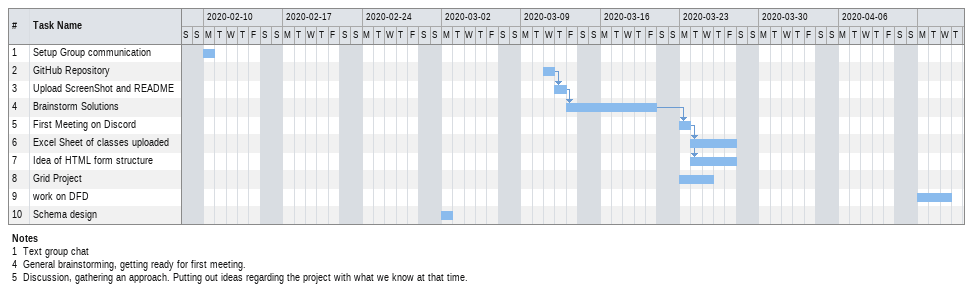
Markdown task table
| ID | Task | Start | Finish | Predecessors |
|---|---|---|---|---|
| 1 | Setup Group communication | 2020-02-10 | 2020-02-10 |  |
| 2 | GitHub Repository | 2020-03-11 | 2020-03-11 |  |
| 3 | Upload ScreenShot and README | 2020-03-12 | 2020-03-12 | 2 |
| 4 | Brainstorm Solutions | 2020-03-13 | 2020-03-20 | 3 |
| 5 | First Meeting on Discord | 2020-03-23 | 2020-03-23 | 4 |
| 6 | Excel Sheet of classes uploaded | 2020-03-24 | 2020-03-27 | 5 |
| 7 | Idea of HTML form structure | 2020-03-24 | 2020-03-27 | 5 |
| 8 | Grid Project | 2020-03-23 | 2020-03-25 |  |
| 9 | work on DFD | 2020-04-13 | 2020-04-15 |  |
| 10 | Schema design | 2020-03-02 | 2020-03-02 |  |

Notes
- 1: Text group chat
- 4: General brainstorming, getting ready for first meeting.
- 5: Discussion, gathering an approach. Putting out ideas regarding the project with what we know at that time.
